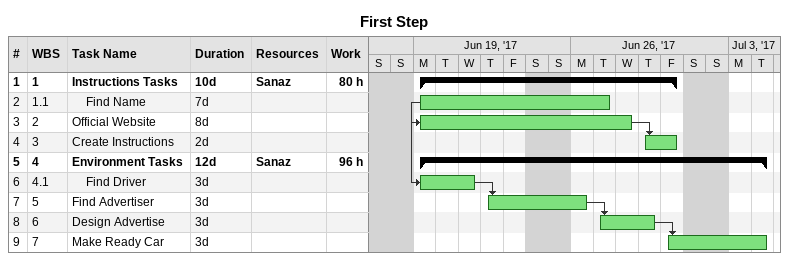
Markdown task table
First Step

| ID | WBS | Task | Duration | Start | Finish | Predecessors | Resources | Work (h) |
|---|---|---|---|---|---|---|---|---|
| 1 | 1 | **Instructions Tasks** | 10d | 2017-06-19 | 2017-06-30 |  | Sanaz | 80 |
| 2 | 1.1 | Find Name | 7d | 2017-06-19 | 2017-06-27 |  |  |  |
| 3 | 2 | Official Website | 8d | 2017-06-19 | 2017-06-28 | 2SS |  |  |
| 4 | 3 | Create Instructions | 2d | 2017-06-29 | 2017-06-30 | 3 |  |  |
| 5 | 4 | **Environment Tasks** | 12d | 2017-06-19 | 2017-07-04 |  | Sanaz | 96 |
| 6 | 4.1 | Find Driver | 3d | 2017-06-19 | 2017-06-21 | 3SS |  |  |
| 7 | 5 | Find Advertiser | 3d | 2017-06-22 | 2017-06-26 | 6 |  |  |
| 8 | 6 | Design Advertise | 3d | 2017-06-27 | 2017-06-29 | 7 |  |  |
| 9 | 7 | Make Ready Car | 3d | 2017-06-30 | 2017-07-04 | 8 |  |  |
